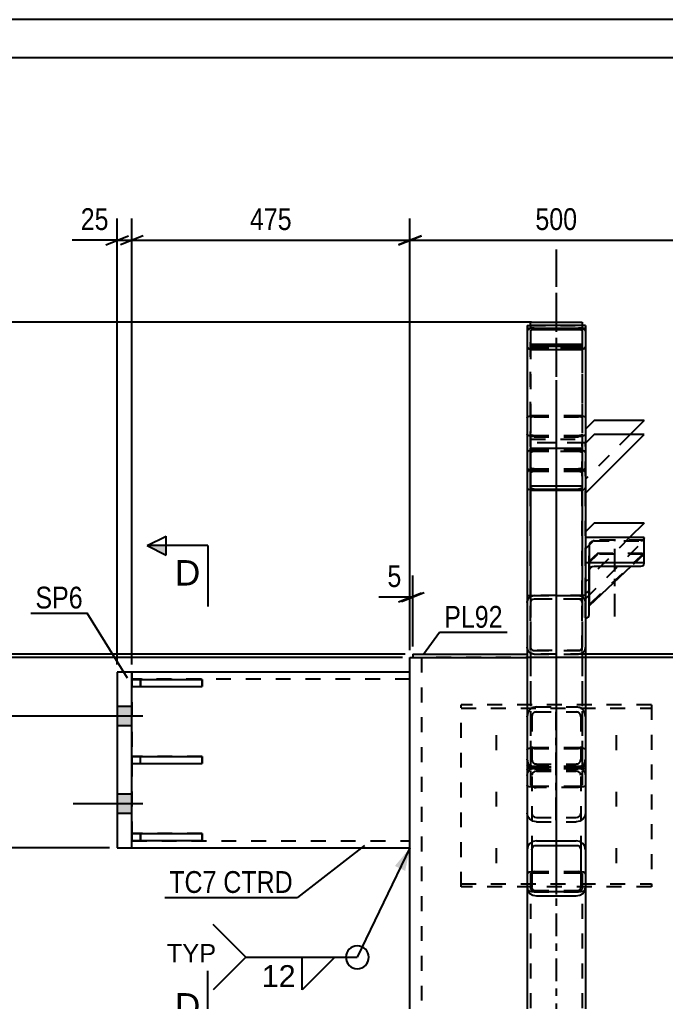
# Model space of a CAD drawing. Header units: millimetres. Extents: x 0 to 841, y 0 to 594.
# Drawn here: x 63 to 147.8, y 465 to 594 of the extents above; entities that cross this region are included whole.
import ezdxf

# ---------------------------------------------------------------- set-up
doc = ezdxf.new("R2010")
doc.units = ezdxf.units.MM
doc.linetypes.add('DXK_LINE_DOT2', pattern=[3.9198, 1.9599, -1.9599])
doc.linetypes.add('DXK_LINE_DOT3', pattern=[5.9187, 2.979, -0.9799, 0.9799, -0.9799])
doc.styles.add('Arial', font='ARIAL.TTF', dxfattribs={"height": 0.2})
doc.styles.add('Arial Narrow', font='ARIALN.TTF', dxfattribs={"height": 0.2})

# ---------------------------------------------------------------- blocks, each defined once
blk = doc.blocks.new('Unknown-275655210-1133')
at = {"color": 5, "linetype": 'Continuous'}
for p, q in [((841, 594), (0, 594)), ((836, 589), (5, 589))]:
    blk.add_line(p, q, dxfattribs=at)
blk = doc.blocks.new('Part-275655210-1435 - 1429')
at = {"color": 7, "linetype": 'DXK_LINE_DOT2'}
for p, q in [((129.7, 481.84), (129.63, 481.72)), ((129.63, 481.72), (129.63, 479.99)), ((129.9, 481.94), (129.7, 481.84)), ((130.2, 482.01), (129.9, 481.94)), ((130.09, 481.72), (130.12, 481.78)), ((130.09, 481.72), (130.09, 311.54)), ((130.12, 481.78), (130.22, 481.83)), ((130.55, 482.03), (130.2, 482.01)), ((130.22, 481.83), (130.37, 481.86)), ((130.37, 481.86), (130.55, 481.88)), ((130.55, 482.03), (136.4, 482.03)), ((130.55, 481.88), (136.4, 481.88)), ((136.75, 482.01), (136.4, 482.03)), ((136.4, 481.88), (136.57, 481.86)), ((136.57, 481.86), (136.72, 481.83)), ((136.72, 481.83), (136.82, 481.78)), ((137.05, 481.94), (136.75, 482.01)), ((136.82, 481.78), (136.86, 481.72)), ((136.86, 481.72), (136.86, 311.54)), ((137.25, 481.84), (137.05, 481.94)), ((137.32, 481.72), (137.25, 481.84)), ((137.32, 481.72), (137.32, 479.99)), ((129.71, 479.58), (129.9, 479.48)), ((129.9, 479.48), (130.2, 479.42)), ((130.12, 479.65), (130.09, 479.71)), ((130.22, 479.6), (130.12, 479.65)), ((130.2, 479.42), (130.55, 479.39)), ((130.37, 479.56), (130.22, 479.6)), ((130.55, 479.55), (130.37, 479.56)), ((130.55, 479.55), (136.4, 479.55)), ((130.55, 479.39), (136.4, 479.39)), ((136.57, 479.56), (136.4, 479.55)), ((136.4, 479.39), (136.75, 479.42)), ((136.72, 479.6), (136.57, 479.56)), ((136.82, 479.65), (136.72, 479.6)), ((136.75, 479.42), (137.05, 479.48)), ((136.86, 479.71), (136.82, 479.65)), ((137.23, 479.58), (137.05, 479.48))]:
    blk.add_line(p, q, dxfattribs=at)
at = {"color": 2, "linetype": 'Continuous'}
for p, q in [((129.63, 479.99), (129.63, 311.54)), ((137.32, 479.99), (137.32, 311.54)), ((129.63, 479.71), (129.7, 479.59)), ((129.7, 479.59), (129.71, 479.58)), ((137.25, 479.59), (137.23, 479.58)), ((137.25, 479.59), (137.32, 479.71))]:
    blk.add_line(p, q, dxfattribs=at)
blk = doc.blocks.new('Part-275655210-1436 - 1429')
at = {"color": 7, "linetype": 'DXK_LINE_DOT2'}
for p, q in [((130.39, 503.6), (130.86, 503.69)), ((130.86, 503.69), (136.09, 503.69)), ((136.09, 503.69), (136.4, 503.63)), ((136.4, 503.63), (136.56, 503.6)), ((129.63, 502.39), (129.72, 502.89)), ((129.63, 502.39), (129.63, 493.4)), ((130.29, 502.64), (130.24, 502.39)), ((130.24, 502.39), (130.24, 484.9)), ((130.86, 503.04), (130.62, 502.99)), ((130.86, 503.04), (136.09, 503.04)), ((136.33, 502.99), (136.09, 503.04)), ((136.7, 502.39), (136.66, 502.64)), ((136.7, 502.39), (136.7, 484.9)), ((137.23, 502.89), (137.32, 502.39)), ((137.32, 502.39), (137.32, 493.4)), ((129.72, 496.32), (129.63, 496.82)), ((130.24, 496.82), (130.29, 496.57)), ((136.66, 496.57), (136.7, 496.82)), ((137.32, 496.82), (137.23, 496.32)), ((130.86, 495.51), (130.39, 495.61)), ((130.62, 496.21), (130.86, 496.16)), ((130.86, 496.16), (136.09, 496.16)), ((130.86, 495.51), (136.09, 495.51)), ((136.09, 496.16), (136.33, 496.21)), ((136.56, 495.61), (136.09, 495.51))]:
    blk.add_line(p, q, dxfattribs=at)
at = {"color": 7, "linetype": 'DXK_LINE_DOT3'}
blk.add_line((133.47, 503.02), (133.47, 479.02), dxfattribs=at)
at = {"color": 2, "linetype": 'Continuous'}
for p, q in [((129.63, 493.4), (129.63, 479.99)), ((137.32, 493.4), (137.32, 479.99)), ((129.72, 485.34), (129.63, 484.9)), ((129.99, 485.72), (129.72, 485.34)), ((130.39, 485.97), (129.99, 485.72)), ((130.29, 485.12), (130.42, 485.31)), ((130.86, 486.06), (130.39, 485.97)), ((130.42, 485.31), (130.62, 485.44)), ((130.62, 485.44), (130.86, 485.48)), ((130.86, 486.06), (136.09, 486.06)), ((130.86, 485.48), (136.09, 485.48)), ((136.56, 485.97), (136.09, 486.06)), ((136.09, 485.48), (136.33, 485.44)), ((136.33, 485.44), (136.52, 485.31)), ((136.52, 485.31), (136.66, 485.12)), ((136.96, 485.72), (136.56, 485.97)), ((137.23, 485.34), (136.96, 485.72)), ((137.32, 484.9), (137.23, 485.34)), ((130.24, 484.9), (130.29, 485.12)), ((130.24, 484.9), (130.24, 479.99)), ((136.66, 485.12), (136.7, 484.9)), ((136.7, 484.9), (136.7, 479.99)), ((129.63, 479.99), (129.72, 479.54)), ((130.29, 479.77), (130.24, 479.99)), ((136.7, 479.99), (136.66, 479.77)), ((137.23, 479.54), (137.32, 479.99)), ((129.72, 479.54), (129.99, 479.17)), ((129.99, 479.17), (130.39, 478.92)), ((130.42, 479.58), (130.29, 479.77)), ((130.39, 478.92), (130.86, 478.83)), ((130.62, 479.45), (130.42, 479.58)), ((130.86, 479.41), (130.62, 479.45)), ((130.86, 479.41), (136.09, 479.41)), ((130.86, 478.83), (136.09, 478.83)), ((136.33, 479.45), (136.09, 479.41)), ((136.09, 478.83), (136.56, 478.92)), ((136.52, 479.58), (136.33, 479.45)), ((136.66, 479.77), (136.52, 479.58)), ((136.56, 478.92), (136.96, 479.17)), ((136.96, 479.17), (137.23, 479.54))]:
    blk.add_line(p, q, dxfattribs=at)
at = {"color": 7, "linetype": 'DXK_LINE_DOT2'}
for centre, radius, start, end in [((130.91, 502.44), 1.27, 114.32, 159.2417), ((136.04, 502.44), 1.27, 20.7583, 65.68), ((130.89, 502.41), 0.636, 114.32, 159.2417), ((136.06, 502.41), 0.636, 20.7583, 65.68), ((130.91, 496.77), 1.27, 200.7583, 245.68), ((130.89, 496.79), 0.636, 200.7583, 245.68), ((136.06, 496.79), 0.636, 294.32, 339.2417), ((136.04, 496.77), 1.27, 294.32, 339.2417)]:
    blk.add_arc(centre, radius, start, end, dxfattribs=at)
blk = doc.blocks.new('Part-275655210-1457 - 1429')
at = {"color": 2, "linetype": 'Continuous'}
for p, q in [((77.71, 497.15), (86.94, 497.15)), ((77.71, 497.15), (77.71, 496.23)), ((86.94, 497.15), (86.94, 496.23)), ((77.71, 496.23), (86.94, 496.23))]:
    blk.add_line(p, q, dxfattribs=at)
at = {"color": 7, "linetype": 'DXK_LINE_DOT2'}
blk.add_line((78.86, 496.23), (78.86, 497.15), dxfattribs=at)
blk = doc.blocks.new('Part-275655210-1458 - 1429')
at = {"color": 2, "linetype": 'Continuous'}
for p, q in [((77.71, 507.27), (86.94, 507.27)), ((77.71, 507.27), (77.71, 506.35)), ((86.94, 507.27), (86.94, 506.35)), ((77.71, 506.35), (86.94, 506.35))]:
    blk.add_line(p, q, dxfattribs=at)
at = {"color": 7, "linetype": 'DXK_LINE_DOT2'}
blk.add_line((78.86, 506.35), (78.86, 507.27), dxfattribs=at)
blk = doc.blocks.new('Part-275655210-1459 - 1429')
at = {"color": 2, "linetype": 'Continuous'}
for p, q in [((77.71, 487.04), (86.94, 487.04)), ((77.71, 487.04), (77.71, 486.12)), ((86.94, 487.04), (86.94, 486.12)), ((77.71, 486.12), (86.94, 486.12))]:
    blk.add_line(p, q, dxfattribs=at)
at = {"color": 7, "linetype": 'DXK_LINE_DOT2'}
blk.add_line((78.86, 486.12), (78.86, 487.04), dxfattribs=at)
blk = doc.blocks.new('Part-275655210-1460 - 1429')
at = {"color": 7, "linetype": 'DXK_LINE_DOT2'}
for p, q in [((86.94, 497.15), (77.71, 497.15)), ((77.71, 497.15), (77.71, 496.23)), ((78.86, 496.23), (78.86, 497.15)), ((86.94, 496.23), (86.94, 497.15)), ((77.71, 496.23), (86.94, 496.23))]:
    blk.add_line(p, q, dxfattribs=at)
blk = doc.blocks.new('Part-275655210-1461 - 1429')
at = {"color": 7, "linetype": 'DXK_LINE_DOT2'}
for p, q in [((86.94, 507.27), (77.71, 507.27)), ((77.71, 507.27), (77.71, 506.35)), ((78.86, 507.27), (78.86, 506.35)), ((86.94, 506.35), (86.94, 507.27)), ((77.71, 506.35), (86.94, 506.35))]:
    blk.add_line(p, q, dxfattribs=at)
blk = doc.blocks.new('Part-275655210-1462 - 1429')
at = {"color": 7, "linetype": 'DXK_LINE_DOT2'}
for p, q in [((86.94, 487.04), (77.71, 487.04)), ((77.71, 487.04), (77.71, 486.12)), ((78.86, 487.04), (78.86, 486.12)), ((86.94, 486.12), (86.94, 487.04)), ((77.71, 486.12), (86.94, 486.12))]:
    blk.add_line(p, q, dxfattribs=at)
blk = doc.blocks.new('Part-275655210-1484 - 1429')
at = {"color": 7, "linetype": 'DXK_LINE_DOT3'}
blk.add_line((133.48, 207.22), (133.48, 520.15), dxfattribs=at)
at = {"color": 2, "linetype": 'Continuous'}
for p, q in [((114.25, 207.22), (114.25, 510.15)), ((114.25, 510.15), (114.63, 510.15)), ((115.92, 510.15), (117.32, 510.15)), ((117.32, 510.15), (129.63, 510.15)), ((151.03, 510.15), (137.32, 510.15))]:
    blk.add_line(p, q, dxfattribs=at)
at = {"color": 7, "linetype": 'DXK_LINE_DOT2'}
for p, q in [((114.25, 510.15), (115.92, 510.15)), ((114.63, 510.15), (115.15, 510.15)), ((115.78, 510.15), (115.78, 207.22)), ((137.32, 510.15), (129.63, 510.15))]:
    blk.add_line(p, q, dxfattribs=at)
blk = doc.blocks.new('Bolt-275655210-1488 - 1429')
at = {"linetype": 'Continuous'}
for points in [[(75.78, 503.73), (75.78, 501.19), (77.71, 501.19), (77.71, 503.73)], [(75.78, 503.73), (75.78, 501.19), (77.71, 501.19), (77.71, 503.73)], [(75.78, 492.19), (75.78, 489.65), (77.71, 489.65), (77.71, 492.19)], [(75.78, 492.19), (75.78, 489.65), (77.71, 489.65), (77.71, 492.19)]]:
    blk.add_hatch(color=1, dxfattribs=at).paths.add_polyline_path(points)
at = {"color": 1, "linetype": 'Continuous'}
for p, q in [((77.71, 503.73), (75.78, 503.73)), ((77.71, 503.73), (75.78, 503.73)), ((79.17, 502.46), (70.01, 502.46)), ((79.17, 502.46), (70.01, 502.46)), ((77.71, 501.19), (75.78, 501.19)), ((77.71, 501.19), (75.78, 501.19)), ((77.71, 492.19), (75.78, 492.19)), ((77.71, 492.19), (75.78, 492.19)), ((79.17, 490.92), (70.01, 490.92)), ((79.17, 490.92), (70.01, 490.92)), ((77.71, 489.65), (75.78, 489.65)), ((77.71, 489.65), (75.78, 489.65))]:
    blk.add_line(p, q, dxfattribs=at)
blk = doc.blocks.new('Bolt-275655210-1489 - 1429')
at = {"color": 1, "linetype": 'DXK_LINE_DOT2'}
for p, q in [((125.59, 499.94), (125.59, 497.76)), ((133.47, 499.94), (133.47, 497.76)), ((141.36, 499.94), (141.36, 497.76)), ((125.59, 492.53), (125.59, 490.35)), ((141.36, 492.53), (141.36, 490.35)), ((125.59, 485.12), (125.59, 482.94)), ((133.47, 485.12), (133.47, 482.94)), ((141.36, 485.12), (141.36, 482.94))]:
    blk.add_line(p, q, dxfattribs=at)
blk = doc.blocks.new('Part-275655210-1496 - 1429')
at = {"color": 7, "linetype": 'DXK_LINE_DOT2'}
for p, q in [((120.97, 480.02), (120.97, 503.93)), ((145.97, 503.93), (120.97, 503.93)), ((120.97, 503.51), (145.97, 503.51)), ((145.97, 503.93), (145.97, 480.02)), ((120.97, 480.44), (145.97, 480.44)), ((145.97, 480.02), (120.97, 480.02))]:
    blk.add_line(p, q, dxfattribs=at)
blk = doc.blocks.new('Part-275655210-1498 - 1429')
at = {"color": 7, "linetype": 'DXK_LINE_DOT2'}
for p, q in [((130.86, 503.69), (130.39, 503.6)), ((130.86, 503.69), (136.09, 503.69)), ((136.56, 503.6), (136.09, 503.69)), ((129.72, 502.89), (129.63, 502.39)), ((129.63, 502.39), (129.63, 489.73)), ((130.24, 502.39), (130.29, 502.64)), ((130.24, 502.39), (130.24, 489.73)), ((130.62, 502.99), (130.86, 503.04)), ((130.86, 503.04), (136.09, 503.04)), ((136.09, 503.04), (136.33, 502.99)), ((136.66, 502.64), (136.7, 502.39)), ((136.7, 502.39), (136.7, 489.73)), ((137.32, 502.39), (137.23, 502.89)), ((137.32, 502.39), (137.32, 489.73)), ((129.63, 496.82), (129.72, 496.32)), ((130.29, 496.57), (130.24, 496.82)), ((136.7, 496.82), (136.66, 496.57)), ((137.23, 496.32), (137.32, 496.82)), ((129.72, 495.09), (129.99, 495.46)), ((129.99, 495.46), (130.39, 495.71)), ((130.39, 495.71), (130.86, 495.8)), ((130.39, 495.61), (130.86, 495.51)), ((130.86, 496.16), (130.62, 496.21)), ((130.86, 496.16), (136.09, 496.16)), ((130.86, 495.8), (136.09, 495.8)), ((130.86, 495.51), (136.09, 495.51)), ((136.33, 496.21), (136.09, 496.16)), ((136.09, 495.8), (136.56, 495.71)), ((136.09, 495.51), (136.56, 495.61)), ((136.56, 495.71), (136.96, 495.46)), ((136.96, 495.46), (137.23, 495.09)), ((129.63, 494.65), (129.72, 495.09)), ((130.29, 494.87), (130.24, 494.65)), ((130.42, 495.05), (130.29, 494.87)), ((130.62, 495.18), (130.42, 495.05)), ((130.86, 495.22), (130.62, 495.18)), ((130.86, 495.22), (136.09, 495.22)), ((136.33, 495.18), (136.09, 495.22)), ((136.52, 495.05), (136.33, 495.18)), ((136.66, 494.87), (136.52, 495.05)), ((136.7, 494.65), (136.66, 494.87)), ((137.23, 495.09), (137.32, 494.65)), ((129.72, 489.29), (129.63, 489.73)), ((129.99, 488.91), (129.72, 489.29)), ((130.24, 489.73), (130.29, 489.51)), ((130.29, 489.51), (130.42, 489.32)), ((130.42, 489.32), (130.62, 489.2)), ((130.62, 489.2), (130.86, 489.15)), ((130.86, 489.15), (136.09, 489.15)), ((136.09, 489.15), (136.33, 489.2)), ((136.33, 489.2), (136.52, 489.32)), ((136.52, 489.32), (136.66, 489.51)), ((136.66, 489.51), (136.7, 489.73)), ((137.23, 489.29), (136.96, 488.91)), ((137.32, 489.73), (137.23, 489.29)), ((130.39, 488.66), (129.99, 488.91)), ((130.86, 488.57), (130.39, 488.66)), ((130.86, 488.57), (136.09, 488.57)), ((136.56, 488.66), (136.09, 488.57)), ((136.96, 488.91), (136.56, 488.66))]:
    blk.add_line(p, q, dxfattribs=at)
at = {"color": 7, "linetype": 'DXK_LINE_DOT3'}
blk.add_line((133.47, 488.77), (133.47, 503.02), dxfattribs=at)
at = {"color": 7, "linetype": 'DXK_LINE_DOT2'}
for centre, radius, start, end in [((130.91, 502.44), 1.27, 114.32, 159.2417), ((136.04, 502.44), 1.27, 20.7583, 65.68), ((130.89, 502.41), 0.636, 114.32, 159.2417), ((136.06, 502.41), 0.636, 20.7583, 65.68), ((130.91, 496.77), 1.27, 200.7583, 245.68), ((130.89, 496.79), 0.636, 200.7583, 245.68), ((136.06, 496.79), 0.636, 294.32, 339.2417), ((136.04, 496.77), 1.27, 294.32, 339.2417)]:
    blk.add_arc(centre, radius, start, end, dxfattribs=at)
blk = doc.blocks.new('Part-275655210-1560 - 1429')
at = {"color": 2, "linetype": 'Continuous'}
for p, q in [((75.78, 508.23), (75.78, 485.15)), ((77.71, 508.23), (75.78, 508.23)), ((77.71, 485.15), (77.71, 508.23)), ((75.78, 485.15), (77.71, 485.15))]:
    blk.add_line(p, q, dxfattribs=at)
blk = doc.blocks.new('Part-275655210-1513 - 1429')
at = {"color": 2, "linetype": 'Continuous'}
for p, q in [((114.63, 510.62), (129.63, 510.62)), ((114.63, 510.62), (114.63, 510.15)), ((114.63, 510.15), (115.92, 510.15)), ((152.32, 510.62), (137.32, 510.62)), ((152.32, 510.15), (151.03, 510.15)), ((152.32, 510.62), (152.32, 510.15))]:
    blk.add_line(p, q, dxfattribs=at)
at = {"color": 7, "linetype": 'DXK_LINE_DOT2'}
for p, q in [((151.03, 510.15), (115.92, 510.15)), ((137.32, 510.62), (129.63, 510.62))]:
    blk.add_line(p, q, dxfattribs=at)
blk = doc.blocks.new('Part-275655210-1642 - 1429')
at = {"color": 2, "linetype": 'Continuous'}
for p, q in [((114.25, 508.23), (77.71, 508.23)), ((77.71, 485.15), (114.25, 485.15))]:
    blk.add_line(p, q, dxfattribs=at)
at = {"color": 7, "linetype": 'DXK_LINE_DOT2'}
for p, q in [((77.71, 508.23), (77.71, 485.15)), ((114.25, 507.31), (77.71, 507.31)), ((114.25, 485.15), (114.25, 508.23)), ((77.71, 486.08), (114.25, 486.08))]:
    blk.add_line(p, q, dxfattribs=at)
blk = doc.blocks.new('Part-275655210-8323 - 1429')
at = {"color": 7, "linetype": 'DXK_LINE_DOT3'}
blk.add_line((133.47, 545.5), (133.47, 487.65), dxfattribs=at)
at = {"color": 2, "linetype": 'Continuous'}
for p, q in [((129.7, 537.23), (129.63, 537.11)), ((129.63, 537.11), (129.63, 534.48)), ((129.9, 537.34), (129.7, 537.23)), ((130.09, 537.38), (129.9, 537.34)), ((136.86, 537.38), (137.05, 537.34)), ((137.25, 537.23), (137.05, 537.34)), ((137.32, 537.11), (137.25, 537.23)), ((137.32, 537.11), (137.32, 534.48)), ((129.63, 535.11), (129.7, 534.98)), ((129.7, 534.98), (129.9, 534.88)), ((129.9, 534.88), (130.09, 534.84)), ((137.05, 534.88), (136.86, 534.84)), ((137.05, 534.88), (137.25, 534.98)), ((137.25, 534.98), (137.32, 535.11))]:
    blk.add_line(p, q, dxfattribs=at)
at = {"color": 7, "linetype": 'DXK_LINE_DOT2'}
for p, q in [((130.2, 537.4), (130.09, 537.38)), ((130.09, 537.11), (130.12, 537.17)), ((130.09, 537.11), (130.09, 496.04)), ((130.12, 537.17), (130.22, 537.22)), ((130.55, 537.43), (130.2, 537.4)), ((130.22, 537.22), (130.37, 537.26)), ((130.37, 537.26), (130.55, 537.27)), ((130.55, 537.43), (136.4, 537.43)), ((130.55, 537.27), (136.4, 537.27)), ((136.4, 537.43), (136.75, 537.4)), ((136.4, 537.27), (136.57, 537.26)), ((136.57, 537.26), (136.72, 537.22)), ((136.72, 537.22), (136.82, 537.17)), ((136.75, 537.4), (136.86, 537.38)), ((136.82, 537.17), (136.86, 537.11)), ((136.86, 537.11), (136.86, 496.04)), ((129.63, 534.48), (129.63, 496.04)), ((130.12, 535.05), (130.09, 535.11)), ((130.09, 534.84), (130.2, 534.81)), ((130.22, 534.99), (130.12, 535.05)), ((130.2, 534.81), (130.55, 534.79)), ((130.37, 534.96), (130.22, 534.99)), ((130.55, 534.95), (130.37, 534.96)), ((130.55, 534.95), (136.4, 534.95)), ((130.55, 534.79), (136.4, 534.79)), ((136.57, 534.96), (136.4, 534.95)), ((136.4, 534.79), (136.45, 534.79)), ((136.45, 534.79), (136.75, 534.81)), ((136.72, 534.99), (136.57, 534.96)), ((136.82, 535.05), (136.72, 534.99)), ((136.86, 534.84), (136.75, 534.81)), ((136.86, 535.11), (136.82, 535.05)), ((137.32, 534.48), (137.32, 496.04)), ((129.63, 498.04), (129.7, 498.16)), ((129.7, 498.16), (129.9, 498.27)), ((129.9, 498.27), (130.2, 498.33)), ((130.12, 498.1), (130.09, 498.04)), ((130.22, 498.15), (130.12, 498.1)), ((130.2, 498.33), (130.55, 498.36)), ((130.37, 498.19), (130.22, 498.15)), ((130.55, 498.2), (130.37, 498.19)), ((130.55, 498.36), (136.4, 498.36)), ((130.55, 498.2), (136.4, 498.2)), ((136.4, 498.36), (136.75, 498.33)), ((136.57, 498.19), (136.4, 498.2)), ((136.72, 498.15), (136.57, 498.19)), ((136.82, 498.1), (136.72, 498.15)), ((136.75, 498.33), (137.05, 498.27)), ((136.86, 498.04), (136.82, 498.1)), ((137.05, 498.27), (137.25, 498.16)), ((137.25, 498.16), (137.32, 498.04)), ((129.7, 495.91), (129.63, 496.04)), ((129.9, 495.81), (129.7, 495.91)), ((130.2, 495.74), (129.9, 495.81)), ((130.09, 496.04), (130.12, 495.98)), ((130.12, 495.98), (130.22, 495.92)), ((130.55, 495.72), (130.2, 495.74)), ((130.22, 495.92), (130.37, 495.89)), ((130.37, 495.89), (130.55, 495.88)), ((130.55, 495.88), (136.4, 495.88)), ((130.55, 495.72), (136.4, 495.72)), ((136.4, 495.88), (136.57, 495.89)), ((136.75, 495.74), (136.4, 495.72)), ((136.57, 495.89), (136.72, 495.92)), ((136.72, 495.92), (136.82, 495.98)), ((137.05, 495.81), (136.75, 495.74)), ((136.82, 495.98), (136.86, 496.04)), ((137.25, 495.91), (137.05, 495.81)), ((137.32, 496.04), (137.25, 495.91))]:
    blk.add_line(p, q, dxfattribs=at)
blk = doc.blocks.new('Part-275655210-8324 - 1429')
at = {"color": 7, "linetype": 'DXK_LINE_DOT3'}
blk.add_line((133.47, 542.87), (133.47, 485.01), dxfattribs=at)
at = {"color": 2, "linetype": 'Continuous'}
for p, q in [((129.7, 534.6), (129.63, 534.48)), ((129.63, 534.48), (129.63, 493.4)), ((129.9, 534.7), (129.7, 534.6)), ((130.09, 534.74), (129.9, 534.7)), ((136.86, 534.74), (137.05, 534.7)), ((137.25, 534.6), (137.05, 534.7)), ((137.32, 534.48), (137.25, 534.6)), ((137.32, 534.48), (137.32, 493.4)), ((129.63, 532.47), (129.7, 532.35)), ((129.7, 532.35), (129.9, 532.25)), ((129.9, 532.25), (130.2, 532.18)), ((130.2, 532.18), (130.55, 532.15)), ((130.55, 532.31), (136.4, 532.31)), ((130.55, 532.15), (136.4, 532.15)), ((136.4, 532.15), (136.75, 532.18)), ((136.75, 532.18), (137.05, 532.25)), ((137.05, 532.25), (137.25, 532.35)), ((137.25, 532.35), (137.32, 532.47)), ((129.7, 493.28), (129.63, 493.4)), ((129.9, 493.18), (129.7, 493.28)), ((130.2, 493.11), (129.9, 493.18)), ((130.55, 493.08), (130.2, 493.11)), ((130.55, 493.08), (130.84, 493.08)), ((136.4, 493.08), (136.11, 493.08)), ((136.75, 493.11), (136.4, 493.08)), ((137.05, 493.18), (136.75, 493.11)), ((137.25, 493.28), (137.05, 493.18)), ((137.32, 493.4), (137.25, 493.28))]:
    blk.add_line(p, q, dxfattribs=at)
at = {"color": 7, "linetype": 'DXK_LINE_DOT2'}
for p, q in [((130.2, 534.77), (130.09, 534.74)), ((130.09, 534.48), (130.12, 534.54)), ((130.09, 534.48), (130.09, 493.4)), ((130.12, 534.54), (130.22, 534.59)), ((130.55, 534.79), (130.2, 534.77)), ((130.22, 534.59), (130.37, 534.62)), ((130.37, 534.62), (130.55, 534.64)), ((130.55, 534.79), (136.4, 534.79)), ((130.55, 534.64), (136.4, 534.64)), ((136.4, 534.79), (136.75, 534.77)), ((136.4, 534.64), (136.57, 534.62)), ((136.57, 534.62), (136.72, 534.59)), ((136.72, 534.59), (136.82, 534.54)), ((136.75, 534.77), (136.86, 534.74)), ((136.82, 534.54), (136.86, 534.48)), ((136.86, 534.48), (136.86, 493.4)), ((130.12, 532.41), (130.09, 532.47)), ((130.22, 532.36), (130.12, 532.41)), ((130.37, 532.32), (130.22, 532.36)), ((130.55, 532.31), (130.37, 532.32)), ((136.57, 532.32), (136.4, 532.31)), ((136.72, 532.36), (136.57, 532.32)), ((136.82, 532.41), (136.72, 532.36)), ((136.86, 532.47), (136.82, 532.41)), ((129.63, 495.41), (129.7, 495.53)), ((129.7, 495.53), (129.9, 495.63)), ((129.9, 495.63), (130.2, 495.7)), ((130.12, 495.47), (130.09, 495.41)), ((130.22, 495.52), (130.12, 495.47)), ((130.2, 495.7), (130.55, 495.72)), ((130.37, 495.55), (130.22, 495.52)), ((130.55, 495.56), (130.37, 495.55)), ((130.55, 495.72), (136.4, 495.72)), ((130.55, 495.56), (136.4, 495.56)), ((136.4, 495.72), (136.75, 495.7)), ((136.57, 495.55), (136.4, 495.56)), ((136.72, 495.52), (136.57, 495.55)), ((136.82, 495.47), (136.72, 495.52)), ((136.75, 495.7), (137.05, 495.63)), ((136.86, 495.41), (136.82, 495.47)), ((137.05, 495.63), (137.25, 495.53)), ((137.25, 495.53), (137.32, 495.41)), ((130.09, 493.4), (130.12, 493.34)), ((130.12, 493.34), (130.22, 493.29)), ((130.22, 493.29), (130.37, 493.25)), ((130.37, 493.25), (130.55, 493.24)), ((130.55, 493.24), (136.4, 493.24)), ((136.11, 493.08), (130.84, 493.08)), ((136.4, 493.24), (136.57, 493.25)), ((136.57, 493.25), (136.72, 493.29)), ((136.72, 493.29), (136.82, 493.34)), ((136.82, 493.34), (136.86, 493.4))]:
    blk.add_line(p, q, dxfattribs=at)
blk = doc.blocks.new('Part-275655210-8325 - 1429')
at = {"color": 7, "linetype": 'DXK_LINE_DOT3'}
blk.add_line((133.47, 550.59), (133.47, 508.31), dxfattribs=at)
at = {"color": 7, "linetype": 'DXK_LINE_DOT2'}
for p, q in [((129.9, 541.89), (130.2, 541.96)), ((130.2, 541.96), (130.55, 541.99)), ((130.55, 541.99), (136.4, 541.99)), ((136.4, 541.99), (136.75, 541.96)), ((136.75, 541.96), (137.05, 541.89)), ((129.63, 541.65), (129.7, 541.78)), ((129.63, 541.65), (129.63, 518.31)), ((129.7, 541.78), (129.9, 541.89)), ((130.12, 541.72), (130.09, 541.65)), ((130.09, 541.65), (130.09, 518.31)), ((130.22, 541.77), (130.12, 541.72)), ((130.37, 541.81), (130.22, 541.77)), ((130.55, 541.82), (130.37, 541.81)), ((130.55, 541.82), (136.4, 541.82)), ((136.57, 541.81), (136.4, 541.82)), ((136.72, 541.77), (136.57, 541.81)), ((136.82, 541.72), (136.72, 541.77)), ((136.86, 541.65), (136.82, 541.72)), ((136.86, 541.65), (136.86, 518.31)), ((137.05, 541.89), (137.25, 541.78)), ((137.25, 541.78), (137.32, 541.65)), ((137.32, 541.65), (137.32, 518.31)), ((129.7, 539.4), (129.63, 539.53)), ((129.9, 539.29), (129.7, 539.4)), ((130.09, 539.53), (130.12, 539.46)), ((130.12, 539.46), (130.22, 539.41)), ((130.22, 539.41), (130.37, 539.37)), ((130.37, 539.37), (130.55, 539.36)), ((130.55, 539.36), (136.4, 539.36)), ((136.4, 539.36), (136.57, 539.37)), ((136.57, 539.37), (136.72, 539.41)), ((136.72, 539.41), (136.82, 539.46)), ((136.82, 539.46), (136.86, 539.53)), ((137.25, 539.4), (137.05, 539.29)), ((137.32, 539.53), (137.25, 539.4)), ((130.2, 539.22), (129.9, 539.29)), ((130.55, 539.19), (130.2, 539.22)), ((130.55, 539.19), (136.4, 539.19)), ((136.75, 539.22), (136.4, 539.19)), ((137.05, 539.29), (136.75, 539.22)), ((129.63, 518.31), (137.32, 518.31))]:
    blk.add_line(p, q, dxfattribs=at)
blk = doc.blocks.new('Part-275655210-8326 - 1429')
at = {"color": 7, "linetype": 'DXK_LINE_DOT3'}
blk.add_line((133.47, 563.81), (133.47, 508.31), dxfattribs=at)
at = {"color": 2, "linetype": 'Continuous'}
for p, q in [((129.63, 553.79), (129.63, 553.12)), ((129.63, 553.79), (130.09, 553.79)), ((130.09, 553.79), (130.09, 553.41)), ((137.32, 553.79), (136.86, 553.79)), ((136.86, 553.79), (136.86, 553.46)), ((137.32, 553.79), (137.32, 553.12)), ((129.63, 553.46), (130.09, 553.46)), ((136.86, 553.46), (136.86, 553.41)), ((136.86, 553.46), (137.32, 553.46))]:
    blk.add_line(p, q, dxfattribs=at)
at = {"color": 7, "linetype": 'DXK_LINE_DOT2'}
for p, q in [((130.09, 553.79), (136.86, 553.79)), ((129.63, 553.12), (129.63, 518.31)), ((130.09, 518.31), (130.09, 553.41)), ((136.86, 553.41), (136.86, 518.31)), ((137.32, 553.46), (137.32, 518.31)), ((129.63, 518.31), (137.32, 518.31))]:
    blk.add_line(p, q, dxfattribs=at)
blk = doc.blocks.new('Part-275655210-8327 - 1429')
at = {"color": 7, "linetype": 'DXK_LINE_DOT3'}
blk.add_line((133.47, 562.06), (133.47, 508.31), dxfattribs=at)
at = {"color": 2, "linetype": 'Continuous'}
for p, q in [((129.7, 553.25), (129.63, 553.12)), ((129.63, 553.12), (129.63, 537.11)), ((129.9, 553.36), (129.7, 553.25)), ((130.2, 553.43), (129.9, 553.36)), ((130.09, 553.12), (130.12, 553.19)), ((130.09, 553.12), (130.09, 551.33)), ((130.12, 553.19), (130.22, 553.24)), ((130.55, 553.46), (130.2, 553.43)), ((130.22, 553.24), (130.37, 553.28)), ((130.37, 553.28), (130.55, 553.29)), ((130.55, 553.46), (136.4, 553.46)), ((130.55, 553.29), (136.4, 553.29)), ((136.75, 553.43), (136.4, 553.46)), ((136.4, 553.29), (136.57, 553.28)), ((136.57, 553.28), (136.72, 553.24)), ((136.72, 553.24), (136.82, 553.19)), ((137.05, 553.36), (136.75, 553.43)), ((136.82, 553.19), (136.86, 553.12)), ((136.86, 553.12), (136.86, 551.33)), ((137.25, 553.25), (137.05, 553.36)), ((137.32, 553.12), (137.25, 553.25)), ((137.32, 553.12), (137.32, 537.11)), ((129.63, 550.99), (129.7, 550.86)), ((137.25, 550.86), (137.32, 550.99)), ((129.7, 550.86), (129.9, 550.75)), ((129.9, 550.75), (130.09, 550.71)), ((130.55, 550.66), (136.4, 550.66)), ((137.05, 550.75), (136.86, 550.71)), ((137.05, 550.75), (137.25, 550.86))]:
    blk.add_line(p, q, dxfattribs=at)
at = {"color": 7, "linetype": 'DXK_LINE_DOT2'}
for p, q in [((129.63, 550.99), (129.63, 518.31)), ((130.09, 551.33), (130.09, 518.31)), ((130.12, 550.93), (130.09, 550.99)), ((136.86, 550.99), (136.82, 550.93)), ((136.86, 551.33), (136.86, 518.31)), ((137.32, 550.99), (137.32, 518.31)), ((130.09, 550.71), (130.2, 550.68)), ((130.22, 550.87), (130.12, 550.93)), ((130.2, 550.68), (130.55, 550.66)), ((130.37, 550.84), (130.22, 550.87)), ((130.55, 550.82), (130.37, 550.84)), ((130.55, 550.82), (136.4, 550.82)), ((136.57, 550.84), (136.4, 550.82)), ((136.4, 550.66), (136.75, 550.68)), ((136.72, 550.87), (136.57, 550.84)), ((136.82, 550.93), (136.72, 550.87)), ((136.86, 550.71), (136.75, 550.68)), ((137.32, 518.31), (129.63, 518.31))]:
    blk.add_line(p, q, dxfattribs=at)
blk = doc.blocks.new('Part-275655210-8329 - 1429')
at = {"color": 7, "linetype": 'DXK_LINE_DOT2'}
for p, q in [((130.09, 538.39), (130.09, 538.85)), ((130.09, 538.85), (136.86, 538.85)), ((136.86, 538.39), (130.09, 538.39)), ((136.86, 538.85), (136.86, 538.39))]:
    blk.add_line(p, q, dxfattribs=at)
blk = doc.blocks.new('Part-275655210-8330 - 1429')
at = {"color": 7, "linetype": 'DXK_LINE_DOT2'}
for p, q in [((138.47, 525.58), (137.32, 524.43)), ((137.32, 517.89), (145.01, 525.58)), ((145.01, 525.58), (138.47, 525.58)), ((137.32, 524.43), (137.32, 517.89))]:
    blk.add_line(p, q, dxfattribs=at)
blk = doc.blocks.new('Part-275655210-8331 - 1429')
at = {"color": 2, "linetype": 'Continuous'}
for p, q in [((138.47, 527.82), (137.32, 526.67)), ((145.01, 527.82), (138.47, 527.82)), ((145.01, 527.82), (143.11, 525.92))]:
    blk.add_line(p, q, dxfattribs=at)
at = {"color": 7, "linetype": 'DXK_LINE_DOT2'}
for p in [(137.32, 526.67), (143.11, 525.92)]:
    blk.add_line(p, (137.32, 520.13), dxfattribs=at)
blk = doc.blocks.new('Part-275655210-8332 - 1429')
at = {"color": 2, "linetype": 'Continuous'}
for p, q in [((138.47, 541.32), (137.32, 540.16)), ((145.01, 541.32), (138.47, 541.32)), ((145.01, 541.32), (143.17, 539.47))]:
    blk.add_line(p, q, dxfattribs=at)
at = {"color": 7, "linetype": 'DXK_LINE_DOT2'}
for p in [(137.32, 540.16), (143.17, 539.47)]:
    blk.add_line(p, (137.32, 533.62), dxfattribs=at)
blk = doc.blocks.new('Part-275655210-8333 - 1429')
at = {"color": 2, "linetype": 'Continuous'}
for p, q in [((138.47, 539.47), (137.32, 538.32)), ((137.32, 531.78), (145.01, 539.47)), ((145.01, 539.47), (138.47, 539.47)), ((137.32, 538.32), (137.32, 531.78))]:
    blk.add_line(p, q, dxfattribs=at)
blk = doc.blocks.new('Part-275655210-8334 - 1429')
at = {"color": 7, "linetype": 'DXK_LINE_DOT2'}
for p, q in [((129.7, 517.74), (129.63, 517.38)), ((129.63, 517.38), (129.7, 517.74)), ((130.12, 517.56), (130.09, 517.38)), ((130.22, 517.71), (130.12, 517.56)), ((130.55, 518.31), (130.2, 518.24)), ((130.2, 518.24), (130.55, 518.31)), ((130.37, 517.81), (130.22, 517.71)), ((130.55, 517.85), (130.37, 517.81)), ((130.55, 518.31), (136.4, 518.31)), ((136.4, 517.85), (130.55, 517.85)), ((136.72, 518.24), (136.4, 518.31)), ((136.4, 518.31), (136.75, 518.24)), ((136.57, 517.81), (136.4, 517.85)), ((136.72, 517.71), (136.57, 517.81)), ((136.75, 518.24), (136.72, 518.24)), ((136.82, 517.56), (136.72, 517.71)), ((136.86, 517.38), (136.82, 517.56)), ((137.32, 517.38), (137.25, 517.74)), ((137.25, 517.74), (137.32, 517.38)), ((129.63, 517.38), (129.63, 511.54)), ((130.09, 517.38), (130.09, 511.54)), ((136.86, 517.38), (136.86, 511.54)), ((137.32, 517.38), (137.32, 511.54)), ((129.63, 511.54), (129.7, 511.18)), ((129.7, 511.18), (129.63, 511.54)), ((130.09, 511.54), (130.12, 511.36)), ((130.12, 511.36), (130.22, 511.21)), ((130.22, 511.21), (130.37, 511.11)), ((130.37, 511.11), (130.55, 511.08)), ((130.55, 511.08), (136.4, 511.08)), ((136.4, 511.08), (136.57, 511.11)), ((136.57, 511.11), (136.72, 511.21)), ((136.72, 511.21), (136.82, 511.36)), ((136.82, 511.36), (136.86, 511.54)), ((137.25, 511.18), (137.32, 511.54)), ((137.32, 511.54), (137.25, 511.18)), ((130.2, 510.69), (130.55, 510.62)), ((130.55, 510.62), (130.2, 510.69)), ((130.55, 510.62), (136.4, 510.62)), ((136.75, 510.69), (136.4, 510.62)), ((136.4, 510.62), (136.72, 510.68)), ((136.72, 510.68), (136.75, 510.69))]:
    blk.add_line(p, q, dxfattribs=at)
at = {"color": 7, "linetype": 'DXK_LINE_DOT3'}
blk.add_line((133.47, 514.46), (133.47, 514.46), dxfattribs=at)
at = {"color": 7, "linetype": 'DXK_LINE_DOT2'}
for centre, start, end in [((130.55, 517.38), 112.5, 157.5), ((130.55, 517.38), 112.5, 157.5), ((136.4, 517.38), 22.5, 67.5), ((136.4, 517.38), 22.5, 67.5), ((130.55, 511.54), 202.5, 247.5), ((130.55, 511.54), 202.5, 247.5), ((136.4, 511.54), 292.5, 337.5), ((136.4, 511.54), 292.5, 337.5)]:
    blk.add_arc(centre, 0.923, start, end, dxfattribs=at)
blk = doc.blocks.new('Part-275655210-8335 - 1429')
at = {"color": 7, "linetype": 'DXK_LINE_DOT2'}
for p, q in [((130.09, 511.08), (130.09, 517.85)), ((136.86, 517.85), (130.09, 517.85)), ((136.86, 511.08), (136.86, 517.85)), ((136.86, 511.08), (130.09, 511.08))]:
    blk.add_line(p, q, dxfattribs=at)
blk = doc.blocks.new('Part-275655210-8336 - 1429')
at = {"color": 7, "linetype": 'DXK_LINE_DOT2'}
for p, q in [((130.09, 511.08), (130.09, 517.85)), ((136.86, 517.85), (130.09, 517.85)), ((136.86, 511.08), (136.86, 517.85)), ((136.86, 511.08), (130.09, 511.08))]:
    blk.add_line(p, q, dxfattribs=at)
blk = doc.blocks.new('Part-275655210-8337 - 1429')
at = {"color": 2, "linetype": 'Continuous'}
for p, q in [((130.09, 553.79), (130.09, 554.25)), ((130.09, 554.25), (136.86, 554.25)), ((136.86, 553.79), (130.09, 553.79)), ((136.86, 554.25), (136.86, 553.79))]:
    blk.add_line(p, q, dxfattribs=at)
blk = doc.blocks.new('Part-275655210-8338 - 1429')
at = {"color": 2, "linetype": 'Continuous'}
for p, q in [((130.09, 532.31), (130.09, 537.7)), ((130.09, 537.7), (136.86, 537.7)), ((136.86, 537.7), (136.86, 532.31)), ((130.09, 532.75), (136.86, 532.75)), ((130.09, 532.31), (136.86, 532.31))]:
    blk.add_line(p, q, dxfattribs=at)
at = {"color": 7, "linetype": 'DXK_LINE_DOT2'}
blk.add_line((130.09, 537.27), (136.86, 537.27), dxfattribs=at)
blk = doc.blocks.new('Part-275655210-8339 - 1429')
at = {"color": 2, "linetype": 'Continuous'}
for p, q in [((145.01, 525.92), (137.32, 525.92)), ((145.01, 522.6), (145.01, 525.92)), ((145.01, 522.6), (137.32, 522.6)), ((144.98, 522.41), (145.01, 522.56)), ((145.01, 522.56), (145.01, 522.6)), ((137.78, 521.55), (137.83, 521.79)), ((137.78, 515.77), (137.78, 521.55)), ((137.83, 521.79), (137.97, 521.99)), ((137.97, 521.99), (138.19, 522.12)), ((138.19, 522.12), (138.44, 522.17)), ((138.44, 522.17), (144.59, 522.17)), ((144.59, 522.17), (144.75, 522.2)), ((144.75, 522.2), (144.89, 522.28)), ((144.89, 522.28), (144.98, 522.41)), ((137.32, 515.37), (137.36, 515.37)), ((137.36, 515.37), (137.52, 515.4)), ((137.52, 515.4), (137.66, 515.49)), ((137.66, 515.49), (137.75, 515.62)), ((137.75, 515.62), (137.78, 515.77))]:
    blk.add_line(p, q, dxfattribs=at)
at = {"color": 7, "linetype": 'DXK_LINE_DOT2'}
for p, q in [((137.32, 522.6), (137.32, 525.92)), ((137.32, 518.69), (137.32, 525.92)), ((137.97, 525.3), (137.83, 525.1)), ((138.19, 525.43), (137.97, 525.3)), ((138.44, 525.48), (138.19, 525.43)), ((138.44, 525.48), (144.59, 525.48)), ((144.75, 525.51), (144.59, 525.48)), ((144.89, 525.6), (144.75, 525.51)), ((144.98, 525.73), (144.89, 525.6)), ((145.01, 525.88), (144.98, 525.73)), ((137.83, 525.1), (137.78, 524.87)), ((137.78, 521.55), (137.78, 524.87)), ((137.78, 524.87), (137.78, 519.08)), ((137.32, 522.6), (137.32, 515.37)), ((145.01, 522.56), (145.01, 522.6)), ((137.32, 515.37), (137.32, 518.69)), ((137.32, 518.69), (137.36, 518.69)), ((137.52, 518.72), (137.36, 518.69)), ((137.66, 518.8), (137.52, 518.72)), ((137.75, 518.93), (137.66, 518.8)), ((137.78, 519.08), (137.75, 518.93)), ((137.78, 515.77), (137.78, 519.08))]:
    blk.add_line(p, q, dxfattribs=at)
at = {"color": 7, "linetype": 'DXK_LINE_DOT3'}
blk.add_line((141.17, 515.57), (141.17, 525.72), dxfattribs=at)
blk = doc.blocks.new('Part-275655210-8340 - 1429')
at = {"color": 7, "linetype": 'DXK_LINE_DOT2'}
for p, q in [((138.94, 523.9), (137.78, 522.82)), ((145.01, 523.9), (137.78, 517.11)), ((138.94, 523.75), (138.94, 523.9)), ((138.94, 523.9), (145.01, 523.9)), ((145.01, 523.75), (145.01, 523.9)), ((137.78, 522.66), (138.94, 523.75)), ((137.78, 522.82), (137.78, 516.95)), ((145.01, 523.75), (138.94, 523.75)), ((145.01, 523.75), (143.33, 522.17))]:
    blk.add_line(p, q, dxfattribs=at)
at = {"color": 2, "linetype": 'Continuous'}
blk.add_line((143.33, 522.17), (137.78, 516.95), dxfattribs=at)
blk = doc.blocks.new('Part-275655210-8341 - 1429')
at = {"color": 7, "linetype": 'DXK_LINE_DOT2'}
for p, q in [((137.32, 538.39), (129.63, 538.39)), ((129.63, 538.39), (129.63, 518.31)), ((130.09, 538.39), (130.09, 518.31)), ((136.86, 518.31), (136.86, 538.39)), ((137.32, 518.31), (137.32, 538.39)), ((129.63, 518.31), (137.32, 518.31))]:
    blk.add_line(p, q, dxfattribs=at)
blk = doc.blocks.new('Part-275655210-16559 - 1429')
at = {"color": 2, "linetype": 'Continuous'}
for p, q in [((130.09, 550.66), (130.09, 551.33)), ((130.09, 551.33), (136.86, 551.33)), ((130.09, 551.09), (136.86, 551.09)), ((136.86, 551.33), (136.86, 550.66)), ((130.09, 550.66), (136.86, 550.66))]:
    blk.add_line(p, q, dxfattribs=at)
at = {"color": 7, "linetype": 'DXK_LINE_DOT2'}
blk.add_line((130.09, 550.89), (136.86, 550.89), dxfattribs=at)
blk = doc.blocks.new('StraightDimension-275655210-9355 - 1429')
at = {"color": 7, "linetype": 'Continuous'}
blk.add_line((130.22, 554.25), (25.45, 554.25), dxfattribs=at)
blk = doc.blocks.new('StraightDimension-275655210-1926 - 1429')
at = {"color": 7, "linetype": 'Continuous'}
for p, q in [((114.25, 511.15), (114.25, 520.93)), ((114.63, 511.62), (114.63, 520.93)), ((114.25, 518.08), (110.17, 518.08)), ((114.25, 518.08), (110.17, 518.08)), ((112.75, 517.48), (115.75, 518.68)), ((116.13, 518.68), (113.13, 517.48)), ((114.25, 518.08), (114.63, 518.08))]:
    blk.add_line(p, q, dxfattribs=at)
at = {"color": 0}
blk.add_wipeout([(113.72, 518.83), (113.72, 523.03), (110.69, 523.03), (110.69, 518.83)], dxfattribs=at)
at = {"color": 3, "style": 'Arial Narrow'}
blk.add_text('5', height=2.86, dxfattribs=at).set_placement((111.29, 519.43))
blk = doc.blocks.new('StraightDimension-275655210-11632 - 1429')
at = {"color": 7, "linetype": 'Continuous'}
for p, q in [((44.38, 510.62), (44.38, 514.69)), ((44.38, 510.62), (44.38, 514.69)), ((43.78, 512.12), (44.98, 509.12)), ((44.98, 508.65), (43.78, 511.65)), ((113.63, 510.62), (41.53, 510.62)), ((113.25, 510.15), (41.53, 510.15)), ((44.38, 510.15), (44.38, 510.62))]:
    blk.add_line(p, q, dxfattribs=at)
at = {"color": 0}
blk.add_wipeout([(43.63, 514.17), (39.43, 514.17), (39.43, 511.14), (43.63, 511.14)], dxfattribs=at)
at = {"color": 3, "style": 'Arial Narrow'}
blk.add_text('6', height=2.86, rotation=90.0002, dxfattribs=at).set_placement((43.03, 511.74))
blk = doc.blocks.new('StraightDimension-275655210-11633 - 1429')
at = {"color": 7, "linetype": 'Continuous'}
blk.add_line((113.25, 510.15), (41.53, 510.15), dxfattribs=at)
blk = doc.blocks.new('StraightDimension-275655210-11807 - 1429')
at = {"color": 7, "linetype": 'Continuous'}
for p, q in [((55.82, 511.65), (57.02, 508.65)), ((113.25, 510.15), (45.98, 510.15)), ((56.42, 502.46), (56.42, 510.15)), ((57.02, 500.96), (55.82, 503.96)), ((70.94, 502.46), (45.98, 502.46))]:
    blk.add_line(p, q, dxfattribs=at)
at = {"color": 0, "linetype": 'Continuous'}
blk.add_wipeout([(55.72, 510.75), (55.72, 514.95), (45.38, 514.95), (45.38, 510.75)], dxfattribs=at)
at = {"color": 0}
blk.add_wipeout([(55.67, 509.65), (51.47, 509.65), (51.47, 502.97), (55.67, 502.97)], dxfattribs=at)
at = {"color": 3, "linetype": 'Continuous', "style": 'Arial Narrow'}
blk.add_text('14537', height=2.863, dxfattribs=at).set_placement((45.98, 511.35))
at = {"color": 3, "style": 'Arial Narrow'}
blk.add_text('100', height=2.863, rotation=90.0002, dxfattribs=at).set_placement((55.07, 503.57))
blk = doc.blocks.new('StraightDimension-275655210-11808 - 1429')
at = {"color": 7, "linetype": 'Continuous'}
for p, q in [((57.02, 500.96), (55.82, 503.96)), ((70.94, 502.46), (45.98, 502.46)), ((56.42, 485.15), (56.42, 502.46)), ((55.82, 486.65), (57.02, 483.65)), ((74.78, 485.15), (45.98, 485.15))]:
    blk.add_line(p, q, dxfattribs=at)
at = {"color": 0}
blk.add_wipeout([(55.67, 497.15), (51.47, 497.15), (51.47, 490.47), (55.67, 490.47)], dxfattribs=at)
at = {"color": 3, "style": 'Arial Narrow'}
blk.add_text('225', height=2.863, rotation=90.0002, dxfattribs=at).set_placement((55.07, 491.07))
at = {"color": 0, "linetype": 'Continuous'}
blk.add_wipeout([(55.72, 503.06), (55.72, 507.26), (45.38, 507.26), (45.38, 503.06)], dxfattribs=at)
at = {"color": 3, "linetype": 'Continuous', "style": 'Arial Narrow'}
blk.add_text('14437', height=2.863, dxfattribs=at).set_placement((45.98, 503.66))
blk = doc.blocks.new('StraightDimension-275655210-11809 - 1429')
at = {"color": 7, "linetype": 'Continuous'}
blk.add_line((74.78, 485.15), (45.98, 485.15), dxfattribs=at)
blk = doc.blocks.new('StraightDimension-275655210-18690 - 1429')
at = {"color": 7, "linetype": 'Continuous'}
for p, q in [((114.25, 511.15), (114.25, 567.85)), ((152.71, 511.15), (152.71, 567.85)), ((115.75, 565.6), (112.75, 564.4)), ((151.21, 564.4), (154.21, 565.6)), ((114.25, 565), (152.71, 565))]:
    blk.add_line(p, q, dxfattribs=at)
at = {"color": 0}
blk.add_wipeout([(136.82, 565.75), (136.82, 569.95), (130.13, 569.95), (130.13, 565.75)], dxfattribs=at)
at = {"color": 3, "style": 'Arial Narrow'}
blk.add_text('500', height=2.863, dxfattribs=at).set_placement((130.73, 566.35))
blk = doc.blocks.new('StraightDimension-275655210-18691 - 1429')
at = {"color": 7, "linetype": 'Continuous'}
for p, q in [((77.71, 509.23), (77.71, 567.85)), ((114.25, 511.15), (114.25, 567.85)), ((79.21, 565.6), (76.21, 564.4)), ((112.75, 564.4), (115.75, 565.6)), ((77.71, 565), (114.25, 565))]:
    blk.add_line(p, q, dxfattribs=at)
at = {"color": 0}
blk.add_wipeout([(99.32, 565.75), (99.32, 569.95), (92.63, 569.95), (92.63, 565.75)], dxfattribs=at)
at = {"color": 3, "style": 'Arial Narrow'}
blk.add_text('475', height=2.863, dxfattribs=at).set_placement((93.23, 566.35))
blk = doc.blocks.new('StraightDimension-275655210-18692 - 1429')
at = {"color": 7, "linetype": 'Continuous'}
for p, q in [((75.78, 509.23), (75.78, 567.85)), ((77.71, 509.23), (77.71, 567.85)), ((74.28, 564.4), (77.28, 565.6)), ((79.21, 565.6), (76.21, 564.4)), ((75.78, 565), (69.88, 565)), ((75.78, 565), (69.88, 565)), ((75.78, 565), (77.71, 565))]:
    blk.add_line(p, q, dxfattribs=at)
at = {"color": 0}
blk.add_wipeout([(75.26, 565.75), (75.26, 569.95), (70.4, 569.95), (70.4, 565.75)], dxfattribs=at)
at = {"color": 3, "style": 'Arial Narrow'}
blk.add_text('25', height=2.863, dxfattribs=at).set_placement((71, 566.35))
blk = doc.blocks.new('Mark-275655210-1556 - 1429')
at = {"color": 0}
blk.add_wipeout([(71.26, 516.61), (71.26, 519.61), (65.05, 519.61), (65.05, 516.61)], dxfattribs=at)
blk.add_wipeout([(71.26, 516.61), (71.26, 519.61), (65.05, 519.61), (65.05, 516.61)], dxfattribs=at)
at = {"color": 30, "linetype": 'Continuous'}
for p in [(64.45, 516.01), (77.12, 507.47)]:
    blk.add_line(p, (71.86, 516.01), dxfattribs=at)
at = {"color": 3, "style": 'Arial Narrow'}
blk.add_text('SP6', height=2.863, dxfattribs=at).set_placement((65.05, 516.61))
blk = doc.blocks.new('Mark-275655210-1509 - 1429')
at = {"color": 0}
blk.add_wipeout([(126.43, 514.08), (126.43, 517.08), (118.75, 517.08), (118.75, 514.08)], dxfattribs=at)
blk.add_wipeout([(126.43, 514.08), (126.43, 517.08), (118.75, 517.08), (118.75, 514.08)], dxfattribs=at)
at = {"color": 30, "linetype": 'Continuous'}
for p, q in [((116.04, 510.62), (118.15, 513.48)), ((118.15, 513.48), (127.03, 513.48))]:
    blk.add_line(p, q, dxfattribs=at)
at = {"color": 3, "style": 'Arial Narrow'}
blk.add_text('PL92', height=2.863, dxfattribs=at).set_placement((118.75, 514.08))
blk = doc.blocks.new('Mark-275655210-1638 - 1429')
at = {"color": 0}
for points in [[(88.83, 479.23), (88.83, 482.23), (82.63, 482.23), (82.63, 479.23)], [(98.86, 479.23), (98.86, 482.23), (89.73, 482.23), (89.73, 479.23)]]:
    blk.add_wipeout(points, dxfattribs=at)
for points in [[(88.83, 479.23), (88.83, 482.23), (82.63, 482.23), (82.63, 479.23)], [(98.86, 479.23), (98.86, 482.23), (89.73, 482.23), (89.73, 479.23)]]:
    blk.add_wipeout(points, dxfattribs=at)
at = {"color": 30, "linetype": 'Continuous'}
for p in [(108.27, 485.46), (82.03, 478.63)]:
    blk.add_line(p, (99.46, 478.63), dxfattribs=at)
at = {"color": 3, "style": 'Arial Narrow'}
for s, p in [('TC7', (82.63, 479.23)), ('CTRD', (89.73, 479.23))]:
    blk.add_text(s, height=2.863, dxfattribs=at).set_placement(p)
blk = doc.blocks.new('WeldMark-275655210-2115 - 1429')
at = {"linetype": 'Continuous'}
blk.add_hatch(color=30, dxfattribs=at).paths.add_polyline_path([(112.27, 482.77), (114.25, 485.15), (113.62, 482.12)])
at = {"color": 30, "linetype": 'Continuous'}
for p in [(114.25, 485.15), (92.68, 470.77)]:
    blk.add_line(p, (107.33, 470.77), dxfattribs=at)
at = {"color": 3, "linetype": 'Continuous'}
for p, q in [((92.68, 470.77), (88.4, 475.06)), ((92.68, 470.77), (88.4, 466.49)), ((100.09, 470.77), (104.37, 470.77)), ((104.37, 470.77), (100.09, 466.49)), ((100.09, 466.49), (100.09, 470.77))]:
    blk.add_line(p, q, dxfattribs=at)
for start, end in [(90, 270), (270, 90)]:
    blk.add_arc((107.33, 470.77), 1.5, start, end, dxfattribs=at)
at = {"color": 0}
blk.add_wipeout([(99.43, 466.67), (99.43, 470.07), (94.58, 470.07), (94.58, 466.67)], dxfattribs=at)
at = {"color": 3, "style": 'Arial'}
blk.add_text('12', height=2.865, dxfattribs=at).set_placement((94.78, 466.87))
at = {"color": 0, "linetype": 'Continuous'}
blk.add_wipeout([(88.78, 470.12), (88.78, 472.62), (82.3, 472.62), (82.3, 470.12)], dxfattribs=at)
blk.add_wipeout([(88.78, 470.12), (88.78, 472.62), (82.3, 472.62), (82.3, 470.12)], dxfattribs=at)
at = {"color": 3, "linetype": 'Continuous', "style": 'Arial'}
blk.add_text('TYP', height=2.388, dxfattribs=at).set_placement((82.3, 470.12))
blk = doc.blocks.new('SectionMark-275655210-12915 - 1429')
at = {"linetype": 'Continuous'}
for points in [[(82.21, 524.88), (82.21, 523.63), (79.71, 524.88)], [(82.21, 462.22), (82.21, 460.97), (79.71, 460.97)]]:
    blk.add_hatch(color=6, dxfattribs=at).paths.add_polyline_path(points)
at = {"color": 6, "linetype": 'Continuous'}
for p, q in [((79.71, 524.88), (82.21, 526.13)), ((82.21, 523.63), (82.21, 526.13)), ((87.71, 524.88), (79.71, 524.88)), ((79.71, 524.88), (82.21, 523.63)), ((87.71, 524.88), (87.71, 516.88)), ((87.71, 460.97), (87.71, 468.97)), ((79.71, 460.97), (82.21, 462.22)), ((82.21, 462.22), (82.21, 459.72)), ((87.71, 460.97), (79.71, 460.97)), ((82.21, 459.72), (79.71, 460.97))]:
    blk.add_line(p, q, dxfattribs=at)
at = {"color": 0, "linetype": 'Continuous'}
for points in [[(86.71, 519.63), (86.71, 523.13), (83.34, 523.13), (83.34, 519.63)], [(86.71, 462.72), (86.71, 466.22), (83.34, 466.22), (83.34, 462.72)]]:
    blk.add_wipeout(points, dxfattribs=at)
at = {"color": 3, "linetype": 'Continuous', "style": 'Arial'}
for p in [(83.34, 519.63), (83.34, 462.72)]:
    blk.add_text('D', height=3.34, dxfattribs=at).set_placement(p)

msp = doc.modelspace()

# ---------------------------------------------------------------- block references
for name in ['Unknown-275655210-1133', 'Part-275655210-8326 - 1429', 'Part-275655210-8327 - 1429', 'Part-275655210-8337 - 1429', 'Part-275655210-16559 - 1429', 'Part-275655210-8325 - 1429', 'Part-275655210-8323 - 1429', 'Part-275655210-8324 - 1429', 'Part-275655210-8332 - 1429', 'Part-275655210-8333 - 1429', 'Part-275655210-8341 - 1429', 'Part-275655210-8329 - 1429', 'Part-275655210-8338 - 1429', 'Part-275655210-8331 - 1429', 'Part-275655210-8339 - 1429', 'Part-275655210-8330 - 1429', 'Part-275655210-8340 - 1429', 'Part-275655210-1484 - 1429', 'Part-275655210-8334 - 1429', 'Part-275655210-8335 - 1429', 'Part-275655210-8336 - 1429', 'Part-275655210-1513 - 1429', 'Part-275655210-1560 - 1429', 'Part-275655210-1642 - 1429', 'Part-275655210-1458 - 1429', 'Part-275655210-1461 - 1429', 'Bolt-275655210-1488 - 1429', 'Part-275655210-1496 - 1429', 'Part-275655210-1436 - 1429', 'Part-275655210-1498 - 1429', 'Bolt-275655210-1489 - 1429', 'Part-275655210-1457 - 1429', 'Part-275655210-1460 - 1429', 'Part-275655210-1459 - 1429', 'Part-275655210-1462 - 1429', 'Part-275655210-1435 - 1429']:
    msp.add_blockref(name, (0, 0))

# ---------------------------------------------------------------- next in the draw order: block references
msp.add_blockref('StraightDimension-275655210-9355 - 1429', (0, 0))

# ---------------------------------------------------------------- next in the draw order: block references
msp.add_blockref('StraightDimension-275655210-1926 - 1429', (0, 0))

# ---------------------------------------------------------------- next in the draw order: block references
msp.add_blockref('StraightDimension-275655210-11632 - 1429', (0, 0))

# ---------------------------------------------------------------- next in the draw order: block references
msp.add_blockref('StraightDimension-275655210-11633 - 1429', (0, 0))

# ---------------------------------------------------------------- next in the draw order: block references
for name in ['StraightDimension-275655210-11807 - 1429', 'Mark-275655210-1638 - 1429']:
    msp.add_blockref(name, (0, 0))

# ---------------------------------------------------------------- next in the draw order: block references
for name in ['StraightDimension-275655210-18690 - 1429', 'StraightDimension-275655210-11808 - 1429', 'WeldMark-275655210-2115 - 1429']:
    msp.add_blockref(name, (0, 0))

# ---------------------------------------------------------------- next in the draw order: block references
for name in ['StraightDimension-275655210-18691 - 1429', 'StraightDimension-275655210-11809 - 1429']:
    msp.add_blockref(name, (0, 0))

# ---------------------------------------------------------------- next in the draw order: block references
for name in ['StraightDimension-275655210-18692 - 1429', 'Mark-275655210-1509 - 1429']:
    msp.add_blockref(name, (0, 0))

# ---------------------------------------------------------------- next in the draw order: block references
for name in ['SectionMark-275655210-12915 - 1429', 'Mark-275655210-1556 - 1429']:
    msp.add_blockref(name, (0, 0))

doc.saveas('drawing.dxf')
